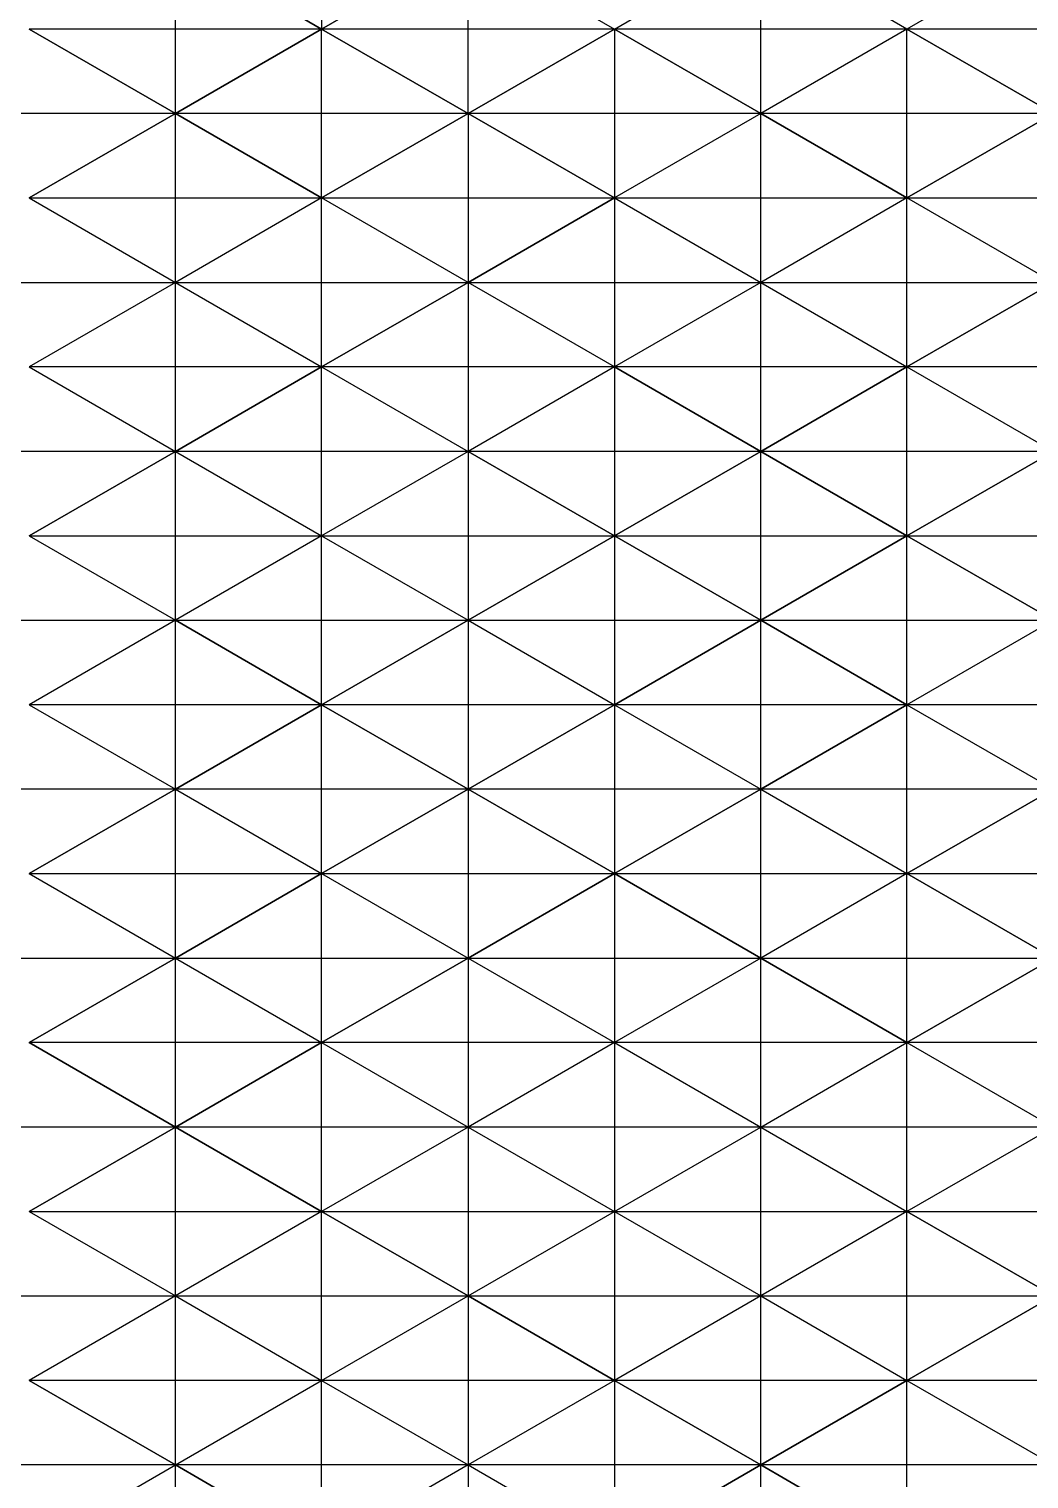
# Model space of a CAD drawing. Header units: millimetres. Extents: x 1123.9 to 1169.6, y 955.4 to 1004.6.
# Drawn here: x 1132.23 to 1139.33, y 969.66 to 979.96 of the extents above; entities that cross this region are included whole.
import ezdxf

# ---------------------------------------------------------------- set-up
doc = ezdxf.new("R2010")
doc.units = ezdxf.units.MM
for name, color, linetype in [('diagonals1', 3, 'Continuous'), ('diagonals2', 2, 'Continuous'), ('Layer1', 7, 'Continuous'), ('Layer2', 4, 'Continuous'), ('Layer3', 6, 'Continuous')]:
    doc.layers.add(name, color=color, linetype=linetype)

msp = doc.modelspace()

# ---------------------------------------------------------------- linework, layer by layer
at = {"layer": 'diagonals1'}
for p, q in [((1134.31, 979.956, 143.131), (1133.271, 980.556, 141.94)), ((1135.35, 980.556, 141.784), (1134.31, 979.956, 143.131)), ((1135.35, 980.556, 141.784), (1136.389, 979.956, 142.974)), ((1136.389, 979.956, 142.974), (1137.428, 980.556, 141.655)), ((1138.467, 979.956, 142.846), (1137.428, 980.556, 141.655)), ((1139.507, 980.556, 141.556), (1138.467, 979.956, 142.846)), ((1132.232, 979.956, 143.316), (1133.271, 979.356, 141.94)), ((1134.31, 979.956, 143.131), (1133.271, 979.356, 141.94)), ((1135.35, 979.356, 141.784), (1134.31, 979.956, 143.131)), ((1135.35, 979.356, 141.784), (1136.389, 979.956, 142.974)), ((1136.389, 979.956, 142.974), (1137.428, 979.356, 141.655)), ((1138.467, 979.956, 142.846), (1137.428, 979.356, 141.655)), ((1139.507, 979.356, 141.556), (1138.467, 979.956, 142.846)), ((1133.271, 979.356, 141.94), (1132.232, 978.756, 143.321)), ((1133.271, 979.356, 141.94), (1134.31, 978.756, 143.136)), ((1134.31, 978.756, 143.136), (1135.35, 979.356, 141.784)), ((1136.389, 978.756, 142.979), (1135.35, 979.356, 141.784)), ((1137.428, 979.356, 141.655), (1136.389, 978.756, 142.979)), ((1137.428, 979.356, 141.655), (1138.467, 978.756, 142.851)), ((1138.467, 978.756, 142.851), (1139.507, 979.356, 141.556)), ((1132.232, 978.756, 143.321), (1133.271, 978.156, 141.945)), ((1134.31, 978.756, 143.136), (1133.271, 978.156, 141.945)), ((1135.35, 978.156, 141.788), (1134.31, 978.756, 143.136)), ((1135.35, 978.156, 141.788), (1136.389, 978.756, 142.979)), ((1136.389, 978.756, 142.979), (1137.428, 978.156, 141.66)), ((1138.467, 978.756, 142.851), (1137.428, 978.156, 141.66)), ((1139.507, 978.156, 141.561), (1138.467, 978.756, 142.851)), ((1133.271, 978.156, 141.945), (1132.232, 977.556, 143.335)), ((1133.271, 978.156, 141.945), (1134.31, 977.556, 143.15)), ((1134.31, 977.556, 143.15), (1135.35, 978.156, 141.788)), ((1136.389, 977.556, 142.993), (1135.35, 978.156, 141.788)), ((1137.428, 978.156, 141.66), (1136.389, 977.556, 142.993)), ((1137.428, 978.156, 141.66), (1138.467, 977.556, 142.865)), ((1138.467, 977.556, 142.865), (1139.507, 978.156, 141.561)), ((1132.232, 977.556, 143.335), (1133.271, 976.956, 141.959)), ((1133.271, 976.956, 141.959), (1134.31, 977.556, 143.15)), ((1134.31, 977.556, 143.15), (1135.35, 976.956, 141.803)), ((1136.389, 977.556, 142.993), (1135.35, 976.956, 141.803)), ((1136.389, 977.556, 142.993), (1137.428, 976.956, 141.674)), ((1137.428, 976.956, 141.674), (1138.467, 977.556, 142.865)), ((1138.467, 977.556, 142.865), (1139.507, 976.956, 141.575)), ((1132.232, 976.356, 143.359), (1133.271, 976.956, 141.959)), ((1133.271, 976.956, 141.959), (1134.31, 976.356, 143.174)), ((1135.35, 976.956, 141.803), (1134.31, 976.356, 143.174)), ((1136.389, 976.356, 143.017), (1135.35, 976.956, 141.803)), ((1136.389, 976.356, 143.017), (1137.428, 976.956, 141.674)), ((1137.428, 976.956, 141.674), (1138.467, 976.356, 142.889)), ((1139.507, 976.956, 141.575), (1138.467, 976.356, 142.889)), ((1132.232, 976.356, 143.359), (1133.271, 975.756, 141.983)), ((1134.31, 976.356, 143.174), (1133.271, 975.756, 141.983)), ((1134.31, 976.356, 143.174), (1135.35, 975.756, 141.826)), ((1135.35, 975.756, 141.826), (1136.389, 976.356, 143.017)), ((1137.428, 975.756, 141.698), (1136.389, 976.356, 143.017)), ((1138.467, 976.356, 142.889), (1137.428, 975.756, 141.698)), ((1138.467, 976.356, 142.889), (1139.507, 975.756, 141.599)), ((1133.271, 975.756, 141.983), (1132.232, 975.156, 143.392)), ((1134.31, 975.156, 143.207), (1133.271, 975.756, 141.983)), ((1134.31, 975.156, 143.207), (1135.35, 975.756, 141.826)), ((1135.35, 975.756, 141.826), (1136.389, 975.156, 143.05)), ((1137.428, 975.756, 141.698), (1136.389, 975.156, 143.05)), ((1138.467, 975.156, 142.922), (1137.428, 975.756, 141.698)), ((1139.507, 975.756, 141.599), (1138.467, 975.156, 142.922)), ((1132.232, 975.156, 143.392), (1133.271, 974.556, 142.016)), ((1133.271, 974.556, 142.016), (1134.31, 975.156, 143.207)), ((1135.35, 974.556, 141.859), (1134.31, 975.156, 143.207)), ((1136.389, 975.156, 143.05), (1135.35, 974.556, 141.859)), ((1136.389, 975.156, 143.05), (1137.428, 974.556, 141.731)), ((1137.428, 974.556, 141.731), (1138.467, 975.156, 142.922)), ((1138.467, 975.156, 142.922), (1139.507, 974.556, 141.632)), ((1132.232, 973.956, 143.435), (1133.271, 974.556, 142.016)), ((1133.271, 974.556, 142.016), (1134.31, 973.956, 143.25)), ((1135.35, 974.556, 141.859), (1134.31, 973.956, 143.25)), ((1136.389, 973.956, 143.093), (1135.35, 974.556, 141.859)), ((1136.389, 973.956, 143.093), (1137.428, 974.556, 141.731)), ((1137.428, 974.556, 141.731), (1138.467, 973.956, 142.965)), ((1138.467, 973.956, 142.965), (1139.507, 974.556, 141.632)), ((1132.232, 973.956, 143.435), (1133.271, 973.356, 142.059)), ((1134.31, 973.956, 143.25), (1133.271, 973.356, 142.059)), ((1134.31, 973.956, 143.25), (1135.35, 973.356, 141.902)), ((1135.35, 973.356, 141.902), (1136.389, 973.956, 143.093)), ((1137.428, 973.356, 141.774), (1136.389, 973.956, 143.093)), ((1138.467, 973.956, 142.965), (1137.428, 973.356, 141.774)), ((1139.507, 973.356, 141.674), (1138.467, 973.956, 142.965)), ((1133.271, 973.356, 142.059), (1132.232, 972.756, 143.488)), ((1133.271, 973.356, 142.059), (1134.31, 972.756, 143.302)), ((1134.31, 972.756, 143.302), (1135.35, 973.356, 141.902)), ((1135.35, 973.356, 141.902), (1136.389, 972.756, 143.145)), ((1137.428, 973.356, 141.774), (1136.389, 972.756, 143.145)), ((1138.467, 972.756, 143.017), (1137.428, 973.356, 141.774)), ((1139.507, 973.356, 141.674), (1138.467, 972.756, 143.017)), ((1132.232, 972.756, 143.488), (1133.271, 972.156, 142.111)), ((1133.271, 972.156, 142.111), (1134.31, 972.756, 143.302)), ((1134.31, 972.756, 143.302), (1135.35, 972.156, 141.954)), ((1136.389, 972.756, 143.145), (1135.35, 972.156, 141.954)), ((1136.389, 972.756, 143.145), (1137.428, 972.156, 141.826)), ((1137.428, 972.156, 141.826), (1138.467, 972.756, 143.017)), ((1138.467, 972.756, 143.017), (1139.507, 972.156, 141.727)), ((1132.232, 971.556, 143.549), (1133.271, 972.156, 142.111)), ((1133.271, 972.156, 142.111), (1134.31, 971.556, 143.364)), ((1135.35, 972.156, 141.954), (1134.31, 971.556, 143.364)), ((1135.35, 972.156, 141.954), (1136.389, 971.556, 143.207)), ((1136.389, 971.556, 143.207), (1137.428, 972.156, 141.826)), ((1137.428, 972.156, 141.826), (1138.467, 971.556, 143.079)), ((1139.507, 972.156, 141.727), (1138.467, 971.556, 143.079)), ((1132.232, 971.556, 143.549), (1133.271, 970.956, 142.173)), ((1134.31, 971.556, 143.364), (1133.271, 970.956, 142.173)), ((1134.31, 971.556, 143.364), (1135.35, 970.956, 142.016)), ((1135.35, 970.956, 142.016), (1136.389, 971.556, 143.207)), ((1136.389, 971.556, 143.207), (1137.428, 970.956, 141.888)), ((1138.467, 971.556, 143.079), (1137.428, 970.956, 141.888)), ((1139.507, 970.956, 141.788), (1138.467, 971.556, 143.079)), ((1133.271, 970.956, 142.173), (1132.232, 970.356, 143.621)), ((1133.271, 970.956, 142.173), (1134.31, 970.356, 143.435)), ((1134.31, 970.356, 143.435), (1135.35, 970.956, 142.016)), ((1135.35, 970.956, 142.016), (1136.389, 970.356, 143.278)), ((1137.428, 970.956, 141.888), (1136.389, 970.356, 143.278)), ((1137.428, 970.956, 141.888), (1138.467, 970.356, 143.15)), ((1138.467, 970.356, 143.15), (1139.507, 970.956, 141.788)), ((1132.232, 970.356, 143.621), (1133.271, 969.756, 142.245)), ((1133.271, 969.756, 142.245), (1134.31, 970.356, 143.435)), ((1134.31, 970.356, 143.435), (1135.35, 969.756, 142.088)), ((1136.389, 970.356, 143.278), (1135.35, 969.756, 142.088)), ((1136.389, 970.356, 143.278), (1137.428, 969.756, 141.959)), ((1137.428, 969.756, 141.959), (1138.467, 970.356, 143.15)), ((1138.467, 970.356, 143.15), (1139.507, 969.756, 141.859)), ((1132.232, 969.156, 143.702), (1133.271, 969.756, 142.245)), ((1133.271, 969.756, 142.245), (1134.31, 969.156, 143.516)), ((1135.35, 969.756, 142.088), (1134.31, 969.156, 143.516)), ((1135.35, 969.756, 142.088), (1136.389, 969.156, 143.359)), ((1136.389, 969.156, 143.359), (1137.428, 969.756, 141.959)), ((1137.428, 969.756, 141.959), (1138.467, 969.156, 143.231))]:
    msp.add_line(p, q, dxfattribs=at)
at = {"layer": 'diagonals2'}
for p, q in [((1133.271, 980.556, 141.94), (1134.31, 979.956, 140.731)), ((1134.31, 979.956, 140.731), (1135.35, 980.556, 141.784)), ((1133.271, 979.356, 141.94), (1132.232, 979.956, 140.916)), ((1133.271, 979.356, 141.94), (1134.31, 979.956, 140.731)), ((1134.31, 979.956, 140.731), (1135.35, 979.356, 141.784)), ((1136.389, 979.956, 140.574), (1135.35, 979.356, 141.784)), ((1137.428, 979.356, 141.655), (1136.389, 979.956, 140.574)), ((1138.467, 979.956, 140.446), (1137.428, 979.356, 141.655)), ((1138.467, 979.956, 140.446), (1139.507, 979.356, 141.556)), ((1132.232, 978.756, 140.921), (1133.271, 979.356, 141.94)), ((1134.31, 978.756, 140.736), (1133.271, 979.356, 141.94)), ((1135.35, 979.356, 141.784), (1134.31, 978.756, 140.736)), ((1135.35, 979.356, 141.784), (1136.389, 978.756, 140.579)), ((1137.428, 979.356, 141.655), (1136.389, 978.756, 140.579)), ((1138.467, 978.756, 140.451), (1137.428, 979.356, 141.655)), ((1139.507, 979.356, 141.556), (1138.467, 978.756, 140.451)), ((1132.232, 978.756, 140.921), (1133.271, 978.156, 141.945)), ((1134.31, 978.756, 140.736), (1133.271, 978.156, 141.945)), ((1135.35, 978.156, 141.788), (1134.31, 978.756, 140.736)), ((1136.389, 978.756, 140.579), (1135.35, 978.156, 141.788)), ((1136.389, 978.756, 140.579), (1137.428, 978.156, 141.66)), ((1138.467, 978.756, 140.451), (1137.428, 978.156, 141.66)), ((1139.507, 978.156, 141.561), (1138.467, 978.756, 140.451)), ((1133.271, 978.156, 141.945), (1132.232, 977.556, 140.935)), ((1133.271, 978.156, 141.945), (1134.31, 977.556, 140.75)), ((1135.35, 978.156, 141.788), (1134.31, 977.556, 140.75)), ((1136.389, 977.556, 140.593), (1135.35, 978.156, 141.788)), ((1137.428, 978.156, 141.66), (1136.389, 977.556, 140.593)), ((1137.428, 978.156, 141.66), (1138.467, 977.556, 140.465)), ((1139.507, 978.156, 141.561), (1138.467, 977.556, 140.465)), ((1132.232, 977.556, 140.935), (1133.271, 976.956, 141.959)), ((1134.31, 977.556, 140.75), (1133.271, 976.956, 141.959)), ((1134.31, 977.556, 140.75), (1135.35, 976.956, 141.803)), ((1136.389, 977.556, 140.593), (1135.35, 976.956, 141.803)), ((1137.428, 976.956, 141.674), (1136.389, 977.556, 140.593)), ((1138.467, 977.556, 140.465), (1137.428, 976.956, 141.674)), ((1138.467, 977.556, 140.465), (1139.507, 976.956, 141.575)), ((1133.271, 976.956, 141.959), (1132.232, 976.356, 140.959)), ((1133.271, 976.956, 141.959), (1134.31, 976.356, 140.774)), ((1135.35, 976.956, 141.803), (1134.31, 976.356, 140.774)), ((1135.35, 976.956, 141.803), (1136.389, 976.356, 140.617)), ((1137.428, 976.956, 141.674), (1136.389, 976.356, 140.617)), ((1138.467, 976.356, 140.489), (1137.428, 976.956, 141.674)), ((1138.467, 976.356, 140.489), (1139.507, 976.956, 141.575)), ((1132.232, 976.356, 140.959), (1133.271, 975.756, 141.983)), ((1134.31, 976.356, 140.774), (1133.271, 975.756, 141.983)), ((1134.31, 976.356, 140.774), (1135.35, 975.756, 141.826)), ((1136.389, 976.356, 140.617), (1135.35, 975.756, 141.826)), ((1136.389, 976.356, 140.617), (1137.428, 975.756, 141.698)), ((1137.428, 975.756, 141.698), (1138.467, 976.356, 140.489)), ((1139.507, 975.756, 141.599), (1138.467, 976.356, 140.489)), ((1133.271, 975.756, 141.983), (1132.232, 975.156, 140.992)), ((1133.271, 975.756, 141.983), (1134.31, 975.156, 140.807)), ((1135.35, 975.756, 141.826), (1134.31, 975.156, 140.807)), ((1135.35, 975.756, 141.826), (1136.389, 975.156, 140.65)), ((1136.389, 975.156, 140.65), (1137.428, 975.756, 141.698)), ((1137.428, 975.756, 141.698), (1138.467, 975.156, 140.522)), ((1139.507, 975.756, 141.599), (1138.467, 975.156, 140.522)), ((1132.232, 975.156, 140.992), (1133.271, 974.556, 142.016)), ((1134.31, 975.156, 140.807), (1133.271, 974.556, 142.016)), ((1134.31, 975.156, 140.807), (1135.35, 974.556, 141.859)), ((1135.35, 974.556, 141.859), (1136.389, 975.156, 140.65)), ((1136.389, 975.156, 140.65), (1137.428, 974.556, 141.731)), ((1138.467, 975.156, 140.522), (1137.428, 974.556, 141.731)), ((1138.467, 975.156, 140.522), (1139.507, 974.556, 141.632)), ((1133.271, 974.556, 142.016), (1132.232, 973.956, 141.035)), ((1133.271, 974.556, 142.016), (1134.31, 973.956, 140.85)), ((1134.31, 973.956, 140.85), (1135.35, 974.556, 141.859)), ((1135.35, 974.556, 141.859), (1136.389, 973.956, 140.693)), ((1137.428, 974.556, 141.731), (1136.389, 973.956, 140.693)), ((1137.428, 974.556, 141.731), (1138.467, 973.956, 140.565)), ((1139.507, 974.556, 141.632), (1138.467, 973.956, 140.565)), ((1132.232, 973.956, 141.035), (1133.271, 973.356, 142.059)), ((1133.271, 973.356, 142.059), (1134.31, 973.956, 140.85)), ((1134.31, 973.956, 140.85), (1135.35, 973.356, 141.902)), ((1136.389, 973.956, 140.693), (1135.35, 973.356, 141.902)), ((1136.389, 973.956, 140.693), (1137.428, 973.356, 141.774)), ((1138.467, 973.956, 140.565), (1137.428, 973.356, 141.774)), ((1138.467, 973.956, 140.565), (1139.507, 973.356, 141.674)), ((1132.232, 972.756, 141.088), (1133.271, 973.356, 142.059)), ((1133.271, 973.356, 142.059), (1134.31, 972.756, 140.902)), ((1135.35, 973.356, 141.902), (1134.31, 972.756, 140.902)), ((1135.35, 973.356, 141.902), (1136.389, 972.756, 140.745)), ((1137.428, 973.356, 141.774), (1136.389, 972.756, 140.745)), ((1137.428, 973.356, 141.774), (1138.467, 972.756, 140.617)), ((1138.467, 972.756, 140.617), (1139.507, 973.356, 141.674)), ((1133.271, 972.156, 142.111), (1132.232, 972.756, 141.088)), ((1134.31, 972.756, 140.902), (1133.271, 972.156, 142.111)), ((1134.31, 972.756, 140.902), (1135.35, 972.156, 141.954)), ((1136.389, 972.756, 140.745), (1135.35, 972.156, 141.954)), ((1136.389, 972.756, 140.745), (1137.428, 972.156, 141.826)), ((1137.428, 972.156, 141.826), (1138.467, 972.756, 140.617)), ((1138.467, 972.756, 140.617), (1139.507, 972.156, 141.727)), ((1133.271, 972.156, 142.111), (1132.232, 971.556, 141.149)), ((1134.31, 971.556, 140.964), (1133.271, 972.156, 142.111)), ((1135.35, 972.156, 141.954), (1134.31, 971.556, 140.964)), ((1135.35, 972.156, 141.954), (1136.389, 971.556, 140.807)), ((1136.389, 971.556, 140.807), (1137.428, 972.156, 141.826)), ((1137.428, 972.156, 141.826), (1138.467, 971.556, 140.679)), ((1139.507, 972.156, 141.727), (1138.467, 971.556, 140.679)), ((1132.232, 971.556, 141.149), (1133.271, 970.956, 142.173)), ((1134.31, 971.556, 140.964), (1133.271, 970.956, 142.173)), ((1135.35, 970.956, 142.016), (1134.31, 971.556, 140.964)), ((1135.35, 970.956, 142.016), (1136.389, 971.556, 140.807)), ((1136.389, 971.556, 140.807), (1137.428, 970.956, 141.888)), ((1138.467, 971.556, 140.679), (1137.428, 970.956, 141.888)), ((1138.467, 971.556, 140.679), (1139.507, 970.956, 141.788)), ((1133.271, 970.956, 142.173), (1132.232, 970.356, 141.221)), ((1133.271, 970.956, 142.173), (1134.31, 970.356, 141.035)), ((1134.31, 970.356, 141.035), (1135.35, 970.956, 142.016)), ((1136.389, 970.356, 140.878), (1135.35, 970.956, 142.016)), ((1137.428, 970.956, 141.888), (1136.389, 970.356, 140.878)), ((1137.428, 970.956, 141.888), (1138.467, 970.356, 140.75)), ((1139.507, 970.956, 141.788), (1138.467, 970.356, 140.75)), ((1133.271, 969.756, 142.245), (1132.232, 970.356, 141.221)), ((1133.271, 969.756, 142.245), (1134.31, 970.356, 141.035)), ((1134.31, 970.356, 141.035), (1135.35, 969.756, 142.088)), ((1136.389, 970.356, 140.878), (1135.35, 969.756, 142.088)), ((1137.428, 969.756, 141.959), (1136.389, 970.356, 140.878)), ((1138.467, 970.356, 140.75), (1137.428, 969.756, 141.959)), ((1138.467, 970.356, 140.75), (1139.507, 969.756, 141.859)), ((1132.232, 969.156, 141.302), (1133.271, 969.756, 142.245)), ((1134.31, 969.156, 141.116), (1133.271, 969.756, 142.245)), ((1135.35, 969.756, 142.088), (1134.31, 969.156, 141.116)), ((1135.35, 969.756, 142.088), (1136.389, 969.156, 140.959)), ((1137.428, 969.756, 141.959), (1136.389, 969.156, 140.959)), ((1138.467, 969.156, 140.831), (1137.428, 969.756, 141.959))]:
    msp.add_line(p, q, dxfattribs=at)
at = {"layer": 'Layer1'}
for p, q in [((1134.31, 981.156, 143.136), (1134.31, 979.956, 143.131)), ((1134.31, 979.956, 143.131), (1132.232, 979.956, 143.316)), ((1134.31, 979.956, 143.131), (1132.232, 979.956, 143.316)), ((1136.389, 979.956, 142.974), (1134.31, 979.956, 143.131)), ((1136.389, 979.956, 142.974), (1134.31, 979.956, 143.131)), ((1134.31, 978.756, 143.136), (1134.31, 979.956, 143.131)), ((1138.467, 979.956, 142.846), (1136.389, 979.956, 142.974)), ((1136.389, 979.956, 142.974), (1136.389, 978.756, 142.979)), ((1140.546, 979.956, 142.746), (1138.467, 979.956, 142.846)), ((1138.467, 978.756, 142.851), (1138.467, 979.956, 142.846)), ((1132.232, 978.756, 143.321), (1134.31, 978.756, 143.136)), ((1134.31, 978.756, 143.136), (1136.389, 978.756, 142.979)), ((1134.31, 977.556, 143.15), (1134.31, 978.756, 143.136)), ((1136.389, 978.756, 142.979), (1138.467, 978.756, 142.851)), ((1136.389, 978.756, 142.979), (1136.389, 977.556, 142.993)), ((1138.467, 978.756, 142.851), (1140.546, 978.756, 142.751)), ((1138.467, 977.556, 142.865), (1138.467, 978.756, 142.851)), ((1134.31, 977.556, 143.15), (1132.232, 977.556, 143.335)), ((1136.389, 977.556, 142.993), (1134.31, 977.556, 143.15)), ((1134.31, 976.356, 143.174), (1134.31, 977.556, 143.15)), ((1138.467, 977.556, 142.865), (1136.389, 977.556, 142.993)), ((1136.389, 977.556, 142.993), (1136.389, 976.356, 143.017)), ((1140.546, 977.556, 142.765), (1138.467, 977.556, 142.865)), ((1138.467, 976.356, 142.889), (1138.467, 977.556, 142.865)), ((1132.232, 976.356, 143.359), (1134.31, 976.356, 143.174)), ((1134.31, 976.356, 143.174), (1136.389, 976.356, 143.017)), ((1134.31, 975.156, 143.207), (1134.31, 976.356, 143.174)), ((1136.389, 976.356, 143.017), (1138.467, 976.356, 142.889)), ((1136.389, 976.356, 143.017), (1136.389, 975.156, 143.05)), ((1138.467, 976.356, 142.889), (1140.546, 976.356, 142.789)), ((1138.467, 975.156, 142.922), (1138.467, 976.356, 142.889)), ((1134.31, 975.156, 143.207), (1132.232, 975.156, 143.392)), ((1136.389, 975.156, 143.05), (1134.31, 975.156, 143.207)), ((1134.31, 973.956, 143.25), (1134.31, 975.156, 143.207)), ((1138.467, 975.156, 142.922), (1136.389, 975.156, 143.05)), ((1136.389, 975.156, 143.05), (1136.389, 973.956, 143.093)), ((1140.546, 975.156, 142.822), (1138.467, 975.156, 142.922)), ((1138.467, 973.956, 142.965), (1138.467, 975.156, 142.922)), ((1132.232, 973.956, 143.435), (1134.31, 973.956, 143.25)), ((1134.31, 973.956, 143.25), (1136.389, 973.956, 143.093)), ((1134.31, 972.756, 143.302), (1134.31, 973.956, 143.25)), ((1136.389, 973.956, 143.093), (1138.467, 973.956, 142.965)), ((1136.389, 973.956, 143.093), (1136.389, 972.756, 143.145)), ((1138.467, 973.956, 142.965), (1140.546, 973.956, 142.865)), ((1138.467, 972.756, 143.017), (1138.467, 973.956, 142.965)), ((1138.467, 973.956, 142.965), (1138.467, 973.956, 142.965)), ((1134.31, 972.756, 143.302), (1132.232, 972.756, 143.488)), ((1136.389, 972.756, 143.145), (1134.31, 972.756, 143.302)), ((1134.31, 971.556, 143.364), (1134.31, 972.756, 143.302)), ((1138.467, 972.756, 143.017), (1136.389, 972.756, 143.145)), ((1136.389, 972.756, 143.145), (1136.389, 971.556, 143.207)), ((1140.546, 972.756, 142.917), (1138.467, 972.756, 143.017)), ((1138.467, 971.556, 143.079), (1138.467, 972.756, 143.017)), ((1132.232, 971.556, 143.549), (1134.31, 971.556, 143.364)), ((1134.31, 971.556, 143.364), (1136.389, 971.556, 143.207)), ((1134.31, 970.356, 143.435), (1134.31, 971.556, 143.364)), ((1136.389, 971.556, 143.207), (1138.467, 971.556, 143.079)), ((1136.389, 971.556, 143.207), (1136.389, 970.356, 143.278)), ((1138.467, 971.556, 143.079), (1140.546, 971.556, 142.979)), ((1138.467, 970.356, 143.15), (1138.467, 971.556, 143.079)), ((1134.31, 970.356, 143.435), (1132.232, 970.356, 143.621)), ((1136.389, 970.356, 143.278), (1134.31, 970.356, 143.435)), ((1134.31, 969.156, 143.516), (1134.31, 970.356, 143.435)), ((1138.467, 970.356, 143.15), (1136.389, 970.356, 143.278)), ((1136.389, 970.356, 143.278), (1136.389, 969.156, 143.359)), ((1140.546, 970.356, 143.05), (1138.467, 970.356, 143.15)), ((1138.467, 969.156, 143.231), (1138.467, 970.356, 143.15))]:
    msp.add_line(p, q, dxfattribs=at)
at = {"layer": 'Layer2'}
for p, q in [((1133.271, 979.356, 141.94), (1133.271, 980.556, 141.94)), ((1135.35, 979.356, 141.784), (1135.35, 980.556, 141.784)), ((1137.428, 979.356, 141.655), (1137.428, 980.556, 141.655)), ((1133.271, 979.356, 141.94), (1131.192, 979.356, 142.126)), ((1135.35, 979.356, 141.784), (1133.271, 979.356, 141.94)), ((1133.271, 978.156, 141.945), (1133.271, 979.356, 141.94)), ((1137.428, 979.356, 141.655), (1135.35, 979.356, 141.784)), ((1135.35, 979.356, 141.784), (1135.35, 978.156, 141.788)), ((1139.507, 979.356, 141.556), (1137.428, 979.356, 141.655)), ((1137.428, 978.156, 141.66), (1137.428, 979.356, 141.655)), ((1131.192, 978.156, 142.13), (1133.271, 978.156, 141.945)), ((1133.271, 978.156, 141.945), (1135.35, 978.156, 141.788)), ((1133.271, 976.956, 141.959), (1133.271, 978.156, 141.945)), ((1135.35, 978.156, 141.788), (1137.428, 978.156, 141.66)), ((1135.35, 978.156, 141.788), (1135.35, 976.956, 141.803)), ((1137.428, 978.156, 141.66), (1139.507, 978.156, 141.561)), ((1137.428, 976.956, 141.674), (1137.428, 978.156, 141.66)), ((1133.271, 976.956, 141.959), (1131.192, 976.956, 142.145)), ((1135.35, 976.956, 141.803), (1133.271, 976.956, 141.959)), ((1133.271, 975.756, 141.983), (1133.271, 976.956, 141.959)), ((1137.428, 976.956, 141.674), (1135.35, 976.956, 141.803)), ((1135.35, 976.956, 141.803), (1135.35, 975.756, 141.826)), ((1139.507, 976.956, 141.575), (1137.428, 976.956, 141.674)), ((1137.428, 975.756, 141.698), (1137.428, 976.956, 141.674)), ((1131.192, 975.756, 142.168), (1133.271, 975.756, 141.983)), ((1133.271, 975.756, 141.983), (1135.35, 975.756, 141.826)), ((1133.271, 974.556, 142.016), (1133.271, 975.756, 141.983)), ((1135.35, 975.756, 141.826), (1137.428, 975.756, 141.698)), ((1135.35, 975.756, 141.826), (1135.35, 974.556, 141.859)), ((1137.428, 975.756, 141.698), (1139.507, 975.756, 141.599)), ((1137.428, 974.556, 141.731), (1137.428, 975.756, 141.698)), ((1133.271, 974.556, 142.016), (1131.192, 974.556, 142.202)), ((1135.35, 974.556, 141.859), (1133.271, 974.556, 142.016)), ((1133.271, 973.356, 142.059), (1133.271, 974.556, 142.016)), ((1137.428, 974.556, 141.731), (1135.35, 974.556, 141.859)), ((1135.35, 974.556, 141.859), (1135.35, 973.356, 141.902)), ((1139.507, 974.556, 141.632), (1137.428, 974.556, 141.731)), ((1137.428, 973.356, 141.774), (1137.428, 974.556, 141.731)), ((1131.192, 973.356, 142.245), (1133.271, 973.356, 142.059)), ((1133.271, 973.356, 142.059), (1135.35, 973.356, 141.902)), ((1133.271, 972.156, 142.111), (1133.271, 973.356, 142.059)), ((1135.35, 973.356, 141.902), (1137.428, 973.356, 141.774)), ((1135.35, 973.356, 141.902), (1135.35, 972.156, 141.954)), ((1137.428, 973.356, 141.774), (1139.507, 973.356, 141.674)), ((1137.428, 972.156, 141.826), (1137.428, 973.356, 141.774)), ((1137.428, 973.356, 141.774), (1137.428, 973.356, 141.774)), ((1133.271, 972.156, 142.111), (1131.192, 972.156, 142.297)), ((1135.35, 972.156, 141.954), (1133.271, 972.156, 142.111)), ((1133.271, 970.956, 142.173), (1133.271, 972.156, 142.111)), ((1137.428, 972.156, 141.826), (1135.35, 972.156, 141.954)), ((1135.35, 972.156, 141.954), (1135.35, 970.956, 142.016)), ((1139.507, 972.156, 141.727), (1137.428, 972.156, 141.826)), ((1137.428, 970.956, 141.888), (1137.428, 972.156, 141.826)), ((1131.192, 970.956, 142.359), (1133.271, 970.956, 142.173)), ((1133.271, 970.956, 142.173), (1135.35, 970.956, 142.016)), ((1133.271, 969.756, 142.245), (1133.271, 970.956, 142.173)), ((1135.35, 970.956, 142.016), (1137.428, 970.956, 141.888)), ((1135.35, 970.956, 142.016), (1135.35, 969.756, 142.088)), ((1137.428, 970.956, 141.888), (1139.507, 970.956, 141.788)), ((1137.428, 969.756, 141.959), (1137.428, 970.956, 141.888)), ((1133.271, 969.756, 142.245), (1131.192, 969.756, 142.43)), ((1135.35, 969.756, 142.088), (1133.271, 969.756, 142.245)), ((1133.271, 968.556, 142.326), (1133.271, 969.756, 142.245)), ((1137.428, 969.756, 141.959), (1135.35, 969.756, 142.088)), ((1135.35, 969.756, 142.088), (1135.35, 968.556, 142.168)), ((1139.507, 969.756, 141.859), (1137.428, 969.756, 141.959)), ((1137.428, 968.556, 142.04), (1137.428, 969.756, 141.959))]:
    msp.add_line(p, q, dxfattribs=at)
at = {"layer": 'Layer3'}
for p, q in [((1134.31, 981.156, 140.736), (1134.31, 979.956, 140.731)), ((1134.31, 979.956, 140.731), (1132.232, 979.956, 140.916)), ((1134.31, 979.956, 140.731), (1132.232, 979.956, 140.916)), ((1136.389, 979.956, 140.574), (1134.31, 979.956, 140.731)), ((1136.389, 979.956, 140.574), (1134.31, 979.956, 140.731)), ((1134.31, 978.756, 140.736), (1134.31, 979.956, 140.731)), ((1138.467, 979.956, 140.446), (1136.389, 979.956, 140.574)), ((1136.389, 979.956, 140.574), (1136.389, 978.756, 140.579)), ((1140.546, 979.956, 140.346), (1138.467, 979.956, 140.446)), ((1138.467, 978.756, 140.451), (1138.467, 979.956, 140.446)), ((1132.232, 978.756, 140.921), (1134.31, 978.756, 140.736)), ((1134.31, 978.756, 140.736), (1136.389, 978.756, 140.579)), ((1134.31, 977.556, 140.75), (1134.31, 978.756, 140.736)), ((1136.389, 978.756, 140.579), (1138.467, 978.756, 140.451)), ((1136.389, 978.756, 140.579), (1136.389, 977.556, 140.593)), ((1138.467, 978.756, 140.451), (1140.546, 978.756, 140.351)), ((1138.467, 977.556, 140.465), (1138.467, 978.756, 140.451)), ((1134.31, 977.556, 140.75), (1132.232, 977.556, 140.935)), ((1136.389, 977.556, 140.593), (1134.31, 977.556, 140.75)), ((1134.31, 976.356, 140.774), (1134.31, 977.556, 140.75)), ((1138.467, 977.556, 140.465), (1136.389, 977.556, 140.593)), ((1136.389, 977.556, 140.593), (1136.389, 976.356, 140.617)), ((1140.546, 977.556, 140.365), (1138.467, 977.556, 140.465)), ((1138.467, 976.356, 140.489), (1138.467, 977.556, 140.465)), ((1132.232, 976.356, 140.959), (1134.31, 976.356, 140.774)), ((1134.31, 976.356, 140.774), (1136.389, 976.356, 140.617)), ((1134.31, 975.156, 140.807), (1134.31, 976.356, 140.774)), ((1136.389, 976.356, 140.617), (1138.467, 976.356, 140.489)), ((1136.389, 976.356, 140.617), (1136.389, 975.156, 140.65)), ((1138.467, 976.356, 140.489), (1140.546, 976.356, 140.389)), ((1138.467, 975.156, 140.522), (1138.467, 976.356, 140.489)), ((1134.31, 975.156, 140.807), (1132.232, 975.156, 140.992)), ((1136.389, 975.156, 140.65), (1134.31, 975.156, 140.807)), ((1134.31, 973.956, 140.85), (1134.31, 975.156, 140.807)), ((1138.467, 975.156, 140.522), (1136.389, 975.156, 140.65)), ((1136.389, 975.156, 140.65), (1136.389, 973.956, 140.693)), ((1140.546, 975.156, 140.422), (1138.467, 975.156, 140.522)), ((1138.467, 973.956, 140.565), (1138.467, 975.156, 140.522)), ((1132.232, 973.956, 141.035), (1134.31, 973.956, 140.85)), ((1134.31, 973.956, 140.85), (1136.389, 973.956, 140.693)), ((1134.31, 972.756, 140.902), (1134.31, 973.956, 140.85)), ((1136.389, 973.956, 140.693), (1138.467, 973.956, 140.565)), ((1136.389, 973.956, 140.693), (1136.389, 972.756, 140.745)), ((1138.467, 973.956, 140.565), (1140.546, 973.956, 140.465)), ((1138.467, 972.756, 140.617), (1138.467, 973.956, 140.565)), ((1138.467, 973.956, 140.565), (1138.467, 973.956, 140.565)), ((1134.31, 972.756, 140.902), (1132.232, 972.756, 141.088)), ((1136.389, 972.756, 140.745), (1134.31, 972.756, 140.902)), ((1134.31, 971.556, 140.964), (1134.31, 972.756, 140.902)), ((1138.467, 972.756, 140.617), (1136.389, 972.756, 140.745)), ((1136.389, 972.756, 140.745), (1136.389, 971.556, 140.807)), ((1140.546, 972.756, 140.517), (1138.467, 972.756, 140.617)), ((1138.467, 971.556, 140.679), (1138.467, 972.756, 140.617)), ((1132.232, 971.556, 141.149), (1134.31, 971.556, 140.964)), ((1134.31, 971.556, 140.964), (1136.389, 971.556, 140.807)), ((1134.31, 970.356, 141.035), (1134.31, 971.556, 140.964)), ((1136.389, 971.556, 140.807), (1138.467, 971.556, 140.679)), ((1136.389, 971.556, 140.807), (1136.389, 970.356, 140.878)), ((1138.467, 971.556, 140.679), (1140.546, 971.556, 140.579)), ((1138.467, 970.356, 140.75), (1138.467, 971.556, 140.679)), ((1134.31, 970.356, 141.035), (1132.232, 970.356, 141.221)), ((1136.389, 970.356, 140.878), (1134.31, 970.356, 141.035)), ((1134.31, 969.156, 141.116), (1134.31, 970.356, 141.035)), ((1138.467, 970.356, 140.75), (1136.389, 970.356, 140.878)), ((1136.389, 970.356, 140.878), (1136.389, 969.156, 140.959)), ((1140.546, 970.356, 140.65), (1138.467, 970.356, 140.75)), ((1138.467, 969.156, 140.831), (1138.467, 970.356, 140.75))]:
    msp.add_line(p, q, dxfattribs=at)

doc.saveas('drawing.dxf')
